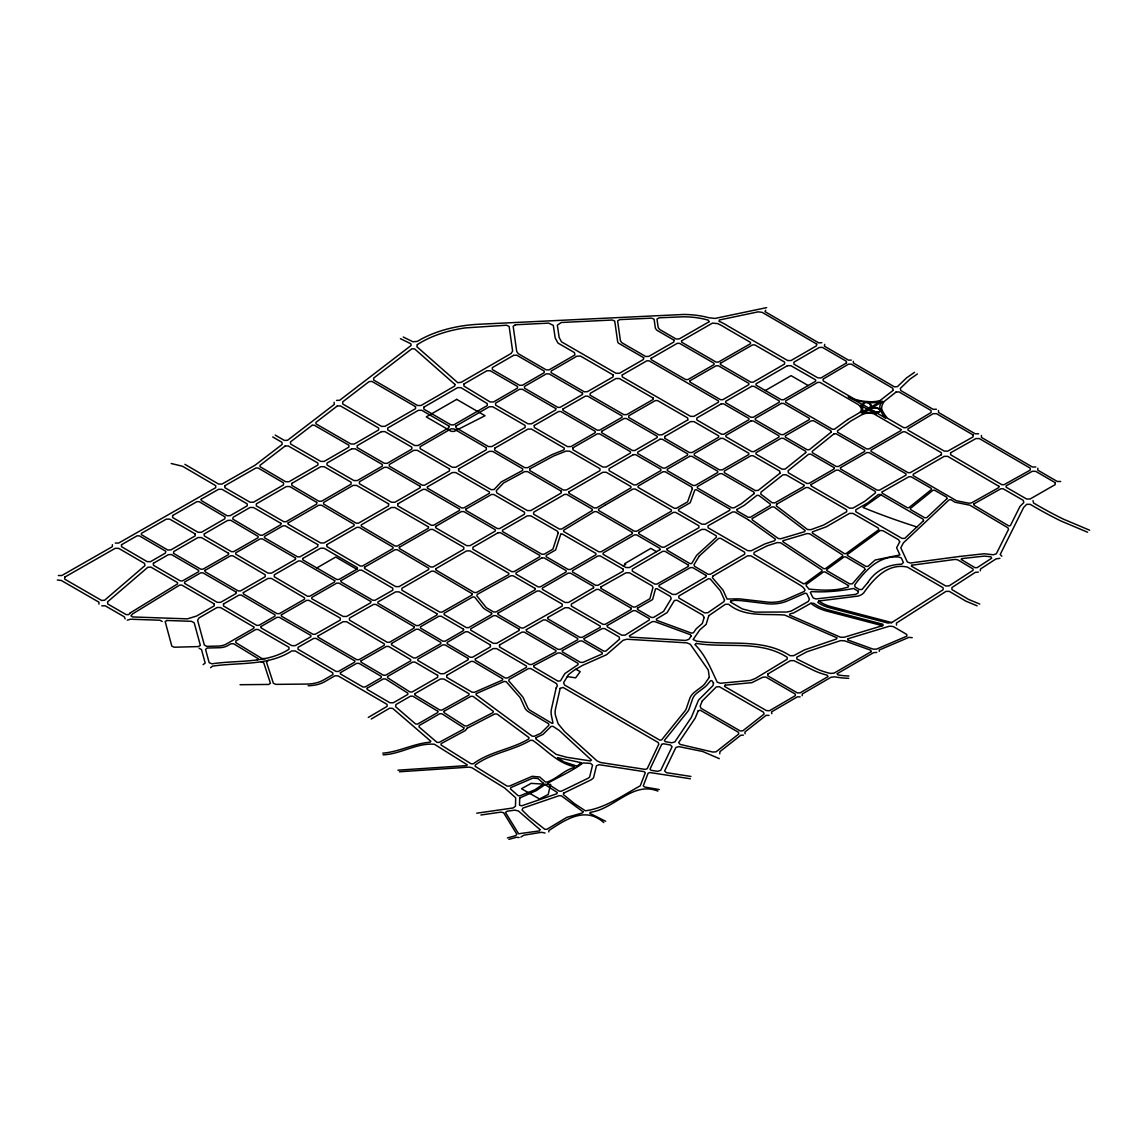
<?xml version="1.0" encoding="UTF-8"?>
<svg xmlns="http://www.w3.org/2000/svg" width="1147" height="1147" viewBox="0 0 1147 1147"><rect width="100%" height="100%" fill="white"/><g stroke="black" fill="none" stroke-linecap="round" stroke-linejoin="round"><path stroke-width="1.5" d="M112.377 544.696L112.363 546.66L61.823 575.522L58.382 575.522M548.811 831.919L548.825 830.571C566.116 819.216 585.443 806.226 603.781 822.571M981.459 435.444L981.431 437.408L1032.343 466.987L1035.784 467.015M98.943 604.168L98.972 602.204L61.321 580.468L57.35 579.981M1037.834 468.205L1037.791 470.155L1057.247 481.468L1060.674 481.482M444.075 711.255L443.989 712.602L464.793 725.922L467.03 725.965L493.024 712.588L493.267 711.269L473.08 696.387L470.93 696.301L444.29 711.126M719.786 753.823L719.929 751.629L740.776 735.256L743.385 735.141M980.298 570.862L980.484 568.998L995.954 558.947L999.883 558.302M824.707 344.344L824.421 346.165L848.465 360.129L851.289 360.129M765.637 310.249L765.035 311.654L818.743 342.867L821.869 342.695M520.881 837.052L523.864 835.202L541.484 832.306L545.069 833.009M467.13 728.144L465.424 730.496L441.108 743.643L441.022 744.977L471.016 763.744L473.267 763.787C490.013 751.4 511.132 749.464 528.767 738.955L528.996 737.607L497.052 714.051L494.816 713.921L466.8 728.417M257.286 659.783L258.29 658.736L233.716 643.782L230.905 643.768L227.55 645.689A12.087 6.982 0 0 1 219.579 647.711L207.191 648.026L205.557 649.46L209.17 662.665L211.937 663.826C237.486 659.898 266.161 663.912 288.972 649.274L288.972 647.295L258.118 629.488L255.824 629.488L235.823 640.944L235.78 642.607L261.86 658.464L265.387 658.665M268.283 660.414L266.52 662.206L273.359 683.239L275.739 684.372L306.909 684.071A24.173 13.965 0 0 0 323.597 679.97L332.96 674.579L332.673 672.759L295.209 650.937L291.797 650.923C268.369 666.049 238.877 662.235 212.553 666.135L210.546 667.726M203.162 664.615L205.184 663.023L201.514 649.575L199.119 648.241M880.996 494.887L863.103 507.519A561.041 323.913 0 0 0 916.897 526.946M891.764 622.577L943.135 589.73L943.049 587.708L907.277 567.048C887.778 562.905 873.914 578.575 863.748 592.798A12.087 6.982 0 0 1 858.099 596.067L818.729 601.014L817.854 602.447A32.245 18.61 0 0 0 829.74 607.81L887.95 623.036L891.764 622.577L830.743 606.534A29.822 17.219 0 0 1 818.944 600.985M914.546 372.331L906.574 377.865L897.398 386.654L894.445 386.854L853.339 362.968L853.339 361.319M917.399 373.965L909.929 379.17L900.323 388.36L900.782 390.539L933.07 409.307L936.439 409.278M368.287 717.434L387.084 706.38L387.069 704.387L338.15 675.927L335.01 675.755L324.83 681.648A24.173 13.965 0 0 1 308.142 685.734M371.227 719.026L389.622 708.201L392.661 708.359L430.842 741.263L430.168 742.195C413.838 743.457 399.027 751.93 382.768 753.149M316.816 567.951L335.727 557.026L356.789 569.285M765.35 390.525L791.086 375.657L808.176 385.535M623.165 565.872L625.732 564.396L624.599 563.736L650.793 548.381L656.485 551.664M810.929 603.25L793.595 612.971L790.14 613.803L789.509 615.05L840.421 637.216L844.163 637.259L883.004 625.516L882.946 624.283L828.077 609.917A36.274 20.933 0 0 1 813.997 603.379L810.929 603.25A38.683 22.338 0 0 0 827.087 611.193L882.43 625.688M127.274 620.154L130.572 619.208L159.877 620.226L162.2 621.445M507.375 837.941L515.605 835.647L516.853 834.27L503.576 812.693L500.795 812.133L480.908 815.001M508.91 839.375L516.379 837.281L519.118 837.539M766.64 307.625L715.025 318.436L708.875 317.748A59.357 34.267 0 0 0 683.239 314.479L479.045 324.243A96.276 55.586 0 0 0 417.322 341.405L412.906 341.763L403.242 337.032M476.751 813.194L513.067 807.975L515.462 806.255L515.691 797.796L504.709 788.046L471.861 767.701L469.152 767.128L399.4 771.773M959.523 556.467L910.317 563.034L907.334 562.001L900.811 547.807L903.392 542.861L949.099 499.848L951.035 499.734L954.935 502.214L969.875 505.182L1007.869 527.763L1008.543 529.326L996.327 553.815L993.345 554.761L984.097 553.757L959.681 556.453M382.998 754.826C400.575 754.282 416.748 742.683 434.412 744.26L467.23 764.82L466.714 765.608L397.923 770.182M978.362 572.124L975.337 572.339L951.881 587.565L951.967 589.615L968.555 599.408L979.767 604.068M876.781 652.428L873.641 652.629L837.038 673.762L837.984 674.895A43.672 25.22 0 0 0 848.938 676.013M336.544 400.403L339.713 400.274L411.128 345.476L410.855 343.77L400.418 338.68M803.273 583.68L804.864 583.637L822.026 571.106L821.983 570.03L780.62 542.775L777.179 542.588L767.171 545.843L754.095 552.41L753.952 554.331L803.058 583.551M240.053 684.716L268.771 684.444L270.42 683.268L263.738 662.751L260.971 661.819M800.176 696.874L797.323 696.874L771.544 711.9L771.831 713.721M115.245 543.061L118.671 543.061L215.722 487.661L215.722 485.697L182.574 466.284L171.218 463.503M978.62 433.795L975.194 433.781L938.518 412.476L938.49 410.468M101.796 605.817L105.252 605.831L124.32 616.842L125.138 618.878M769.02 715.384L766.124 715.341L744.89 732.015L745.12 733.779M912.238 637.675L908.926 637.359L879.204 650.048L879.29 651.353M567.321 676.587L575.636 677.848L580.21 671.626L575.851 669.26M690.895 776.433L666.321 772.648L664.643 770.942L675.898 747.471L678.823 746.597L702.652 751.486L719.327 758.654M690.394 778.77L649.933 772.533L648.098 773.207L643.309 785.795L644.385 786.957L659.224 789.566M657.862 791.086C632.484 780.964 614.333 809.352 590.088 812.305L589.873 813.338L605.645 821.281M977.115 605.831L965.917 601.171L949.286 591.35L945.974 591.393L896.438 623.065L896.51 625.101M1089.65 530.215L1063.498 519.175A409.938 236.669 0 0 1 1038.867 506.071L1033.576 503.017L1033.003 500.608M1087.571 532.222L1061.004 521.01A413.967 239.006 0 0 1 1036.013 507.72L1030.164 504.322L1026.723 504.307L1023.669 507.404L1000.198 554.474L1001.847 556.209M748.231 519.677L734.869 511.963L732.575 511.963L708.086 525.813L708.072 527.778L747.729 550.675L751.256 550.746L764.82 543.95L774.626 540.739L775.472 539.162L748.131 519.62M275.18 435.1L284.399 440.419L287.553 440.29L334.351 404.389L334.107 402.282M272.714 436.964L281.947 442.298L282.205 444.405L255.15 465.152L222.016 484.063L218.59 484.063L184.896 464.32M802.212 695.684L802.212 694.035L831.002 677.26L834.729 676.83A57.121 32.976 0 0 0 848.723 678.336M281.388 614.835L281.388 616.154L312.959 634.277L315.253 634.277L340.286 620.054L340.286 618.09L308.93 600.368L306.636 600.368L281.388 614.835M803.889 485.052L803.889 486.371L774.856 502.873L772.189 502.759L760.834 494.156L761.034 492.106L782.871 474.872L785.996 474.729L803.889 485.052M811.072 484.593L811.072 485.912L849.54 508.121L852.952 508.121L864.623 501.382L875.491 492.837L875.304 491.432L838.457 470.155L836.177 470.155L811.072 484.593M153.411 563.292L153.411 565.27L180.251 580.869L182.545 580.869L198.646 571.679L198.66 570.36L171.448 554.531L168.308 554.689L153.411 563.292M195.176 533.914L195.176 535.893L170.946 549.886L167.82 550.044L141.382 534.674L141.396 533.369L166.315 519.132L169.742 519.147L195.176 533.914M204.281 533.928L204.281 535.907L231.393 551.65L233.673 551.664L258.089 537.714L258.104 536.395L230.762 520.294L227.636 520.437L204.281 533.928M214.217 603.881L214.217 605.86L196.61 616.025L187.405 618.864L132.507 616.943L130.987 615.81L132.636 613.889L179.606 585.113L181.828 585.085L214.217 603.881M295.525 558.03L295.525 559.335L271.481 573.142L268.068 573.142L235.709 554.173L235.723 552.854L260.125 538.904L262.419 538.904L295.525 558.03M302.708 558.489L302.708 559.808L336.731 579.45L339.025 579.464L357.362 568.955L357.377 567.636L324.013 548.223L320.587 548.223L302.708 558.489M317.748 544.596L317.748 546.574L299.869 556.84L297.575 556.84L264.484 537.728L264.484 536.423L282.994 525.842L285.273 525.856L317.748 544.596M388.618 503.891L388.618 505.856L358.452 523.19L356.187 523.175L323.626 504.049L323.64 502.4L353.133 485.382L356.559 485.382L388.618 503.891M397.751 503.891L397.751 505.87L431.329 525.254L433.623 525.254L459.546 510.401L459.546 509.096L425.351 489.353L423.071 489.353L397.751 503.891M415.544 406.683L415.544 408.662L384.919 426.354L381.492 426.354L342.838 404.045L342.595 401.937L369.004 381.664L371.886 381.377L415.544 406.683M420.232 486.385L420.232 487.704L394.898 502.257L391.485 502.243L359.412 483.733L359.412 481.754L384.374 467.331L387.227 467.331L420.232 486.385M423.86 407.156L423.86 409.135L450.986 424.863L453.839 424.863L487.26 405.565L487.26 403.601L461.008 387.672L457.71 387.614L423.86 407.156M427.415 486.858L427.415 488.163L461.61 507.906L463.89 507.92L489.439 493.282L489.439 491.963L455.775 472.535L452.362 472.535L427.415 486.858M448.936 426.053L448.936 427.702L418.096 445.509L414.669 445.509L387.758 429.967L387.758 428.003L418.383 410.311L421.809 410.311L448.936 426.053M449.509 468.908L449.509 470.887L424.562 485.21L422.282 485.21L389.277 466.155L389.277 464.506L413.866 450.312L417.293 450.312L449.509 468.908M455.889 426.053L455.875 427.702L488.421 446.57L491.834 446.57L525.14 427.444L525.14 425.465L492.737 406.755L489.31 406.755L455.889 426.053M458.642 468.922L458.642 470.887L491.26 489.726L494.128 489.482L501.21 481.969L522.631 470.428L522.688 468.808L492.622 451.373L489.196 451.373L458.642 468.922M534.273 425.465L534.273 427.444L567.464 446.599L570.891 446.613L595.236 432.663L595.236 431.344L560.869 411.515L558.589 411.501L534.273 425.465M555.736 408.547L555.736 409.866L531.434 423.831L528.007 423.831L495.59 405.106L495.59 403.127L519.548 389.292L522.401 389.292L555.736 408.547M562.933 409.02L562.919 410.325L597.286 430.168L599.58 430.168L622.032 417.307L622.047 415.988L587.651 396.131L585.357 396.131L562.933 409.02M568.855 491.877L568.855 493.196L594.275 507.935L596.526 507.92L630.936 487.862L630.936 486.543L606.233 472.277L602.806 472.277L568.855 491.877M582.518 393.163L582.518 394.482L560.08 407.371L557.8 407.371L524.451 388.116L524.451 386.467L546.259 373.879L549.112 373.879L582.518 393.163M607.293 625.531L607.279 626.836L621.76 635.194L625.086 635.151L649.345 619.982L649.317 618.649L635.481 610.663L633.201 610.663L607.293 625.531M613.129 374.926L613.129 376.89L587.422 391.657L584.282 391.815L551.162 372.689L551.162 371.055L576.898 356.187L580.497 356.086L613.129 374.926M622.262 374.926L622.262 376.904L690.58 416.347L693.992 416.347L718.481 402.21L718.481 400.891L649.102 360.832L646.808 360.832L622.262 374.926M631.151 608.168L631.151 609.487L605.229 624.341L602.949 624.341L571.335 606.089L571.335 604.111L596.426 589.429L598.705 589.429L631.151 608.168M632.37 532.394L632.37 533.713L601.057 551.793L598.777 551.793L563.707 531.548L563.679 530.215L594.347 511.662L596.598 511.648L632.37 532.394M637.546 608.168L637.546 609.487L651.324 617.444L653.575 617.43L663.583 611.365L671.224 598.691L670.307 596.383L656.901 588.64L655.51 588.913L652.586 599.551L637.546 608.168M638.75 532.409L638.75 533.713L661.962 547.176L664.256 547.191L698.896 527.749L698.924 525.785L675.698 512.379L673.418 512.379L638.75 532.409M651.152 358.337L651.152 359.642L685.634 379.557L687.913 379.557L714.051 364.588L714.051 363.269L679.54 343.34L677.246 343.34L651.152 358.337M681.59 340.845L681.59 342.164L716.115 362.094L718.395 362.094L750.482 343.713L750.496 342.394L725.262 327.755A55.314 31.944 0 0 0 717.635 323.583L712.445 323.124L681.59 340.845M706.065 575.464L706.065 576.798L675.97 594.39L672.558 594.404L659.009 586.576L659.023 585.271L690.422 567.593L692.702 567.607L706.065 575.464M834.127 467.646L834.113 468.965L809.022 483.417L806.742 483.417L788.405 472.822L788.104 470.7L808.635 454.241L810.714 454.14L834.127 467.646M840.507 467.661L840.507 468.965L877.183 490.142L879.477 490.156L905.987 475.145L905.987 473.826L869.025 452.606L866.731 452.606L840.507 467.661M236.182 592.11L236.167 593.429L220.654 602.347L217.242 602.333L184.581 583.379L184.581 582.059L200.696 572.855L202.976 572.869L236.182 592.11M260.986 626.534L260.971 627.839L291.797 645.646L295.238 645.646L310.88 636.757L310.88 635.452L279.323 617.33L277.044 617.33L260.986 626.534M280.943 523.347L280.929 524.666L262.448 535.233L260.168 535.219L232.812 519.104L233.113 517.283L250.06 507.49L253.487 507.49L280.943 523.347M288.141 522.903L288.141 524.208L320.601 542.961L324.028 542.961L354.108 525.684L354.122 524.365L321.576 505.239L318.737 505.239L288.141 522.903M334.68 580.64L334.666 581.945L309.747 596.239L307.468 596.225L274.291 576.783L274.305 574.805L298.378 560.983L300.657 560.983L334.68 580.64M341.075 580.64L341.06 581.959L372.789 600.268L375.083 600.282L392.79 590.218L392.804 588.253L361.678 570.145L359.398 570.145L341.075 580.64M414.124 626.749L414.124 628.069L389.478 642.291L387.213 642.291L349.434 620.083L349.462 618.104L373.549 604.412L375.843 604.412L414.124 626.749M428.476 526.889L428.462 528.208L397.349 546.044L395.084 546.029L361.262 526.172L361.276 524.853L391.471 507.504L394.898 507.504L428.476 526.889M435.674 526.444L435.659 527.763L466.628 545.642L470.055 545.642L495.303 531.047L495.303 529.742L463.875 511.591L461.338 511.591L435.674 526.444M465.94 509.096L465.94 510.415L497.368 528.552L499.648 528.552L524.523 514.186L524.523 512.222L493.769 494.472L491.49 494.457L465.94 509.096M486.357 447.746L486.357 449.724L455.789 467.273L452.362 467.273L420.146 448.663L420.146 446.685L450.986 428.878L453.825 428.892L486.357 447.746M494.687 448.219L494.672 450.198L524.796 467.661L527.692 467.689L551.979 454.628L564.037 449.853L564.324 448.09L531.419 429.078L527.993 429.078L494.687 448.219M572.941 447.789L572.927 449.767L602.806 467.015L606.233 467.015L630.477 453.008L630.477 451.703L599.566 433.853L597.286 433.853L572.941 447.789M601.63 431.358L601.63 432.677L632.527 450.513L634.807 450.513L657.188 437.595L657.188 436.276L626.377 418.483L624.097 418.483L601.63 431.358M653.274 398.095L653.26 399.414L626.649 414.641L623.81 414.641L589.988 395.113L590.275 393.306L615.982 378.539L619.409 378.539L653.274 398.095M689.964 380.747L689.964 382.051L720.531 399.701L722.811 399.701L748.848 384.675L748.848 383.356L718.38 365.778L716.101 365.764L689.964 380.747M720.445 363.284L720.445 364.588L750.898 382.18L753.178 382.18L784.591 364.029L784.591 362.065L754.812 344.903L752.532 344.889L720.445 363.284M64.691 577.156L64.676 579.12L101.553 600.411L104.606 600.239L144.952 565.6L144.594 563.449L118.628 548.323L115.202 548.323L64.691 577.156M224.869 485.711L224.855 487.676L250.06 502.228L253.487 502.228L283.538 484.88L283.553 482.901L258.19 468.005L255.91 467.99L224.869 485.711M326.881 544.61L326.866 546.589L360.23 566.001L362.509 566.001L393.005 548.524L393.02 547.205L359.212 527.348L356.932 527.333L326.881 544.61M340.43 672.629L340.415 673.949L362.896 686.967L365.162 686.967L381.306 677.719L381.32 676.4L358.997 663.353L356.717 663.339L340.43 672.629M436.921 613.731L436.921 615.05L418.469 625.574L416.189 625.559L377.908 603.236L377.922 601.931L395.629 591.866L399.056 591.881L436.921 613.731M463.531 629.259L463.531 630.578L445.122 641.202L442.857 641.202L420.49 628.083L420.505 626.764L438.971 616.226L441.251 616.24L463.531 629.259M490.4 644.958L490.386 646.937L472.507 657.26L470.227 657.26L447.158 643.725L447.158 642.392L465.567 631.768L467.833 631.782L490.4 644.958M491.619 613.158L491.604 614.462L468.664 627.624L466.385 627.624L444.118 614.606L444.118 613.287L472.836 596.913L474.657 597.1L482.672 607.15A16.115 9.305 0 0 0 485.884 609.831L491.619 613.158M497.999 613.172L497.984 614.477L521.225 627.968L523.505 627.983L562.216 606.089L562.231 604.125L539.491 590.992L537.183 590.977L497.999 613.172M519.175 629.158L519.161 630.463L496.694 643.338L493.267 643.324L470.686 630.133L470.7 628.814L493.654 615.652L495.934 615.667L519.175 629.158M526.358 629.631L526.344 630.95L558.044 649.345L560.338 649.36L577.715 639.782L577.744 638.478L545.671 619.968L543.377 619.953L526.358 629.631M900.868 429.508L900.868 430.641L869.025 448.921L866.731 448.921L837.597 432.233L837.453 430.842L850.802 421.064L861.282 415.028A10.81 6.237 0 0 1 873.613 413.694L900.868 429.508M1055.197 482.643L1055.183 484.622L1030.078 499.017L1026.637 499.017L1006.105 487.188L1006.12 485.869L1032.257 471.302L1035.698 471.331L1055.197 482.643M172.624 515.533L172.609 517.512L198.03 532.28L201.442 532.28L224.812 518.788L225.113 516.967L199.177 501.683L196.911 501.669L172.624 515.533M205.041 570.374L205.041 571.693L238.232 590.934L240.512 590.934L265.201 576.755L265.215 574.776L232.841 555.808L230.561 555.793L205.041 570.374M223.493 603.996L223.479 605.974L256.656 625.344L258.935 625.344L274.993 616.14L275.008 614.821L241.286 595.092L239.006 595.092L223.493 603.996M228.525 553.284L228.525 554.603L203.005 569.184L200.725 569.184L173.498 553.341L173.785 551.535L198.015 537.542L201.428 537.556L228.525 553.284M243.35 592.598L243.336 593.917L277.058 613.645L279.338 613.659L304.586 599.178L304.6 597.859L271.438 578.432L268.025 578.418L243.35 592.598M291.825 483.389L291.811 485.367L318.766 501.196L321.604 501.21L351.082 484.192L351.082 482.213L324.171 466.686L320.759 466.686L291.825 483.389M316.715 502.386L316.715 504.035L286.09 521.713L283.811 521.713L256.326 505.856L256.326 503.877L286.363 486.543L289.761 486.543L316.715 502.386M354.695 660.844L354.681 662.149L338.379 671.454L336.085 671.439L298.034 649.274L298.077 647.309L313.733 638.406L316.013 638.406L354.695 660.844M364.56 567.192L364.545 568.511L395.672 586.604L399.084 586.619L428.706 569.5L428.72 568.181L397.306 549.728L395.041 549.728L364.56 567.192M367.212 688.157L367.198 689.476L389.923 702.753L393.335 702.753L407.773 694.465L407.83 693.132L385.535 678.967L383.313 678.924L367.212 688.157M370.725 601.444L370.71 602.763L346.609 616.455L343.154 616.455L311.783 598.734L311.783 597.429L336.716 583.135L339.01 583.135L370.725 601.444M435.874 568.668L435.86 569.987L474.17 592.497L476.464 592.512L508.781 574.575L508.809 573.271L470.055 550.904L466.628 550.904L435.874 568.668M468.177 658.435L468.177 659.754L443.918 673.733L440.505 673.719L417.823 660.457L417.838 659.138L442.814 644.886L445.093 644.901L468.177 658.435M121.51 544.725L121.496 546.689L147.16 561.643L150.572 561.643L165.469 553.04L165.77 551.234L139.332 535.85L137.038 535.85L121.51 544.725M253.802 626.979L253.788 628.298L226.303 644.041A12.087 6.982 0 0 1 218.331 646.062L206.747 646.363L204.352 645.044L197.614 620.341L198.947 617.975L217.055 607.509L220.468 607.523L253.802 626.979M318.092 635.925L318.092 637.23L356.76 659.668L359.04 659.668L384.331 645.245L384.36 643.926L346.552 621.717L343.139 621.688L318.092 635.925M437.652 675.354L437.638 677.332L412.117 691.985L409.895 691.942L387.6 677.777L387.657 676.429L412.691 662.077L414.97 662.091L437.652 675.354M446.742 675.382L446.728 677.361L472.048 692.171L474.471 692.286L502.529 680.085L502.701 678.852L473.252 661.432L470.987 661.418L446.742 675.382M454.843 384.36L454.829 385.98L421.021 405.508L417.594 405.508L373.65 380.03L373.678 378.08L411.83 348.803L414.583 348.874L454.843 384.36M499.519 644.987L499.504 646.965L529.427 664.471L531.749 664.5L555.865 651.783L555.922 650.492L524.279 632.126L522 632.126L499.519 644.987M574.432 766.583L574.432 767.429C563.98 770.167 557.041 778.799 546.89 782.082L545.284 781.924L539.75 777.006L532.194 776.304L509.325 786.139L506.931 786.01L475.173 766.339L475.245 765.02C491.934 752.69 512.996 750.783 530.545 740.274L532.753 740.417C546.302 749.636 557.743 763.486 574.432 766.583M729.736 508.996L729.721 510.315L705.233 524.179L701.806 524.165L678.551 510.745L678.551 509.426L690.236 502.673L694.838 489.955L696.301 489.697L729.736 508.996M736.947 509.483L736.933 510.788L748.102 517.24L750.382 517.24L770.211 505.54L770.354 504.135L758.798 495.389L756.877 495.404L744.36 505.282L736.947 509.483M361.076 660.858L361.061 662.177L383.385 675.21L385.65 675.225L410.655 660.887L410.683 659.568L388.632 646.449L386.367 646.435L361.076 660.858M399.385 547.234L399.371 548.553L430.77 566.991L433.036 567.005L463.789 549.255L463.789 547.277L432.806 529.398L430.526 529.398L399.385 547.234M475.317 658.923L475.302 660.242L505.225 677.963L507.519 677.977L526.459 667.368L526.487 666.049L496.622 648.6L493.224 648.585L475.317 658.923M547.764 617.487L547.75 618.792L579.837 637.331L582.146 637.345L600.225 627.366L600.254 626.076L568.496 607.738L565.055 607.724L547.764 617.487M391.514 643.496L391.5 644.815L413.551 657.919L415.816 657.934L440.778 643.696L440.792 642.377L418.44 629.259L416.16 629.259L391.514 643.496M472.105 593.673L472.091 594.978L442.082 612.097L439.788 612.097L401.923 590.232L401.923 588.268L431.53 571.163L433.81 571.163L472.105 593.673M600.799 586.963L600.784 588.268L633.216 606.992L635.495 606.992L649.876 598.748L652.973 587.436L652.084 585.859L629.459 572.797L626.018 572.783L600.799 586.963M623.194 569.184L623.165 571.149L597.945 585.314L595.651 585.3L572.525 571.952L572.525 570.633L597.974 555.937L600.254 555.937L623.194 569.184M201.255 499.189L201.241 500.508L227.163 515.777L230.289 515.62L247.207 505.856L247.207 503.877L222.002 489.31L218.561 489.31L201.255 499.189M998.851 486.271L998.822 487.575L971.609 502.873L968.928 503.232L956.584 500.78L913.184 475.604L913.184 474.285L944.268 456.334L947.666 456.348L998.851 486.271M535.162 588.497L535.133 589.787L495.948 611.982L493.669 611.968L487.79 608.555A12.087 6.982 0 0 1 485.382 606.562L476.837 595.838L477.338 594.347L510.831 575.765L513.139 575.78L535.162 588.497M973.115 434.942L973.072 436.907L947.752 451.129L944.296 451.115L908.023 430.168L907.994 428.835L933.142 413.694L936.511 413.68L973.115 434.942M950.619 452.764L950.576 454.728L1001.79 484.665L1004.084 484.679L1030.221 470.112L1030.25 468.162L979.352 438.584L975.925 438.555L950.619 452.764M688.401 565.084L688.386 566.403L656.973 584.081L654.679 584.067L632.312 571.163L632.298 569.17L662.722 551.32L664.988 551.32L688.401 565.084M414.87 693.677L414.841 695.01L439.803 710.007L442.082 710.036L469.008 695.039L469.037 693.734L443.875 679.01L440.462 678.995L414.87 693.677M437.767 711.212L437.738 712.531L417.623 724.087L415.587 723.958L395.572 706.695L395.944 704.545L410.526 696.172L412.791 696.186L437.767 711.212M584.196 638.521L584.181 639.825L603.867 651.195L605.888 651.08L619.566 639.166L619.194 637.015L604.584 628.57L602.275 628.556L584.196 638.521M667.081 548.84L667.067 550.159L690.05 563.664L691.713 563.449L696.616 555.334L716.474 537.212L716.201 535.764L705.19 529.412L701.749 529.398L667.081 548.84M882.186 491.877L882.158 493.181L907.377 507.748L908.94 507.662L931.507 489.454L931.35 488.393L911.134 476.779L908.854 476.779L882.186 491.877M562.388 650.55L562.36 651.854L580.368 662.321L582.819 662.436L602.232 653.933L602.232 652.614L582.074 640.987L579.765 640.972L562.388 650.55M973.989 503.877L973.961 505.196L1008.787 525.899L1010.364 525.67L1019.927 506.501L1023.812 502.572L1023.296 500.379L1003.166 488.78L1000.872 488.765L973.989 503.877M519.72 797.982L519.519 805.137L521.584 805.839L556.854 793.753L557.27 792.491L545.872 785.136L544.252 785.179L536.294 790.641L519.72 797.982M529.742 468.879L529.699 470.499L563.449 490.07L566.589 489.898L599.967 470.628L599.967 468.664L569.83 451.258L566.131 451.072L553.743 455.961L529.742 468.879M533.799 665.69L533.742 666.981L557.972 681.16L560.482 680.831L564.883 673.561L578.059 664.672L578.059 663.353L560.41 653.001L557.915 652.973L533.799 665.69M463.99 383.987L463.875 386.023L490.113 401.952L493.54 401.952L517.498 388.116L517.498 386.467L490.299 370.768L486.887 370.768L463.99 383.987M463.818 727.8L463.718 729.119L439.043 742.467L436.964 742.338L419.013 726.926L419.257 725.506L439.731 713.749L441.953 713.792L463.818 727.8M752.332 518.473L752.217 519.863L778.254 538.473L780.691 538.775L804.692 531.663L805.151 530.502L774.096 506.974L771.988 506.888L752.332 518.473M543.133 783.1L543.018 784.218L534.918 789.781L519.777 795.875L518.1 795.674L510.458 788.892L510.874 787.559L532.939 778.082L538.015 778.541L543.133 783.1M767.945 673.934L767.744 675.784L797.308 692.86L800.147 692.86L828.019 676.615L827.245 675.196A57.594 33.249 0 0 1 812.893 670.006L793.925 660.629L790.326 660.686L767.945 673.934M548.051 783.028L547.936 783.96L559.134 791.115L561.27 791.258L588.196 778.196L589.644 777.021L592.54 765.121L590.533 763.372L583.006 762.941C572.64 770.87 559.65 776.419 548.051 783.028M556.18 687.913L551.578 708.445A44.332 25.592 0 0 0 551.377 715.327L552.969 723.112L552.037 723.37L530.76 710.753A12.087 6.982 0 0 1 527.72 707.642L523.419 698.136A16.115 9.305 0 0 0 522.315 696.415L508.752 680.859L509.168 679.382L528.495 668.558L530.789 668.572L556.496 683.598L557.399 685.906L556.18 687.913M560.166 688.386L555.549 708.789A40.303 23.27 0 0 0 555.377 715.054L558.059 723.628L564.525 731.485L597.128 760.991L600.741 762.54L645.202 769.393L647.195 768.734L658.851 744.045L658.134 742.482L563.048 687.426L560.166 688.386M776.619 504.221L776.404 505.956L807.502 529.513L810.771 529.699L823.675 525.025L846.687 511.734L846.687 509.77L808.219 487.561L805.94 487.561L776.619 504.221M664.945 436.405L664.658 438.226L689.361 452.492L692.215 452.492L718.71 437.193L718.71 435.874L693.992 421.609L690.58 421.609L664.945 436.405M561.399 491.246L561.112 493.067L530.789 510.573L527.362 510.573L496.823 492.938L496.264 490.715L503.533 483.016L524.681 471.603L527.577 471.632L561.399 491.246M816.693 344.043L816.406 345.864L791.057 360.531L787.645 360.531L728.288 326.235A59.357 34.267 0 0 0 721.205 322.264L719.026 321.318L719.37 319.999L758.181 311.841L762.167 312.357L816.693 344.043M643.682 357.706L643.395 359.513L619.409 373.291L615.996 373.277L561.543 341.849L559.163 337.505L557.327 325.175L561.313 322.493L612.168 320.027L614.735 321.06L617.66 341.734A4.832 2.796 0 0 0 619.05 343.483L643.682 357.706M674.121 340.215L673.834 342.021L648.872 356.359L645.732 356.516L622.032 342.838L620.441 340.845L617.616 320.888L619.867 319.612L651.525 318.149L654.091 319.196L655.381 328.329L656.973 330.322L674.121 340.215M563.621 793.165L563.349 794.541L574.532 803.703L585.386 810.814C605.329 808.148 622.821 795.287 640.27 785.81L645.288 772.777L643.997 771.616L599.135 764.705L596.469 765.723L593.501 777.91L591.164 779.802L563.621 793.165M713.506 683.096L713.018 685.562L698.494 700.129L691.354 717.405L674.852 741.894L671.726 742.797L665.203 741.622L664.342 740.503L687.612 711.656A26.281 15.169 0 0 0 689.261 708.602L692.573 698.91A26.109 15.083 0 0 1 697.476 692.645L704.401 687.44A26.281 15.169 0 0 0 707.169 684.831L710.653 680.658L711.929 680.687L713.506 683.096M858.4 591.307L858.042 593.085L855.562 594.39L815.976 598.949L813.295 597.988A32.245 18.61 0 0 1 811.976 595.78L810.37 592.411L811.431 591.594C825.625 592.44 839.919 591.092 853.511 588.468L858.4 591.307M536.136 737.593L535.85 738.926L556.094 754.325L566.747 757.292L590.39 760.948L591.465 760.117L559.206 730.438L552.969 726.323L551.033 726.452L542.975 734.41L536.136 737.593M417.336 344.587L416.877 346.724L457.768 382.682L461.166 382.324L511.103 353.491L512.623 351.111L509.153 326.494L506.544 325.218L465.266 327.899A95.416 55.085 0 0 0 417.336 344.587M848.551 585.601L848.235 587.006C835.733 591.121 821.51 590.447 808.75 589.042A24.173 13.965 0 0 0 806.241 585.902L806.212 584.526L823.403 571.98L825.008 571.923L848.551 585.601M476.392 693.534L476.105 694.838L532.108 736.13L534.344 736.274L540.739 733.306L548.926 725.205L548.624 723.743L528.896 712.043A16.115 9.305 0 0 1 524.839 707.9L520.58 698.494A12.087 6.982 0 0 0 519.763 697.204L506.243 681.719L504.221 681.447L476.392 693.534M550.546 784.519L548.223 794.498L539.549 798.972L521.484 788.735L531.118 783.372L550.546 784.519M812.549 531.792L812.262 532.982L844.436 553.657L845.999 553.628L878.86 529.656L878.158 527.935L852.952 513.383L849.54 513.383L826.198 526.86L812.549 531.792M539.864 829.51L539.491 830.901L518.602 833.783L505.454 812.42L507.361 811.187L514.845 810.126L518.415 810.986L539.864 829.51M712.803 576.167L712.387 577.658L723.097 590.246L727.083 599.049L739.256 598.849L767.974 602.146A23.37 13.492 0 0 0 785.738 599.566L804.004 591.551L805.051 590.017A20.144 11.628 0 0 0 800.176 585.171L750.998 555.865L747.529 555.865L712.803 576.167M704.143 617.53L702.322 623.481L696.215 628.785L693.462 632.757L691.512 633.115L656.586 620.298L656.328 619.122L667.11 612.598L674.393 600.526L676.888 600.182L702.853 615.179L704.143 617.53M708.789 615.695L706.151 624.369L699.799 629.875L693.103 639.539L696.516 641.101C727.556 645.904 762.325 637.589 790.111 655.711L793.724 655.668L804.362 649.933L836.407 639.037L837.066 637.847L784.734 615.064C765.737 613.502 744.575 617.487 728.546 604.254L725.277 604.34L708.789 615.695M709.305 677.332L704.559 684.114A23.37 13.492 0 0 1 702.093 686.422L695.182 691.627A29.019 16.746 0 0 0 689.72 698.58L686.408 708.273A23.37 13.492 0 0 1 684.96 710.982L661.59 739.944L659.769 740.13L564.525 684.988L563.621 682.68L568.482 674.665L574.03 670.321L582.361 665.475L606.491 654.765L623.136 640.27L626.879 639.237L686.967 642.865L690.336 644.284L708.287 670.063L709.305 677.332M558.245 532.782L552.911 549.155L544.122 554.23L541.843 554.23L502.486 531.52L502.486 530.201L527.362 515.835L530.789 515.835L557.413 531.204L558.245 532.782M560.74 534.215L555.607 549.972L546.173 555.42L546.173 556.739L568.195 569.457L570.475 569.457L595.924 554.761L595.924 553.442L562.173 533.957L560.74 534.215M783.286 540.624L782.914 541.742L823.818 568.697L825.367 568.683L842.672 556.051L842.615 554.99L809.667 533.814L807.158 533.556L783.286 540.624M582.963 811.761L582.576 812.879L566.761 817.395L546.918 829.295L544.768 829.252L529.097 816.951L522.043 809.968L522.932 808.076L559.191 795.66L561.485 795.903L582.963 811.761M848.149 638.693L847.705 639.954L873.225 649.173L876.552 649.102L906.861 636.155L906.79 634.477L893.298 626.534L889.455 626.19L848.149 638.693M692.387 488.536L687.569 501.841L676.501 508.236L674.221 508.236L638.119 487.403L638.119 486.084L662.937 471.761L665.217 471.761L691.569 486.973L692.387 488.536M724.531 600.039L723.9 601.659L707.785 612.77L704.53 612.856L678.823 598.017L678.823 596.039L708.373 578.748L710.222 578.934L720.359 590.834L724.531 600.039M730.768 601.071L730.381 602.032L742.396 608.957L754.927 612.125L787.086 612.025L791.344 610.993L808.305 601.472L809.395 599.164L806.728 593.544L805.022 593.214L787.487 600.899A26.281 15.169 0 0 1 767.443 603.795L744.03 600.971A53.422 30.84 0 0 0 734.309 600.368L730.768 601.071M698.236 710.753L695.197 718.122L678.694 742.625L680.142 744.403L712.803 752.059L716.101 751.801L738.697 734.051L738.467 732.288L700.229 710.222L698.236 710.753M702.294 700.946L700.157 706.122L701.018 708.301L740.202 730.926L742.812 730.811L764.045 714.137L763.529 712.215L719.37 686.723L716.33 686.895L702.294 700.946M661.69 744.403L649.991 769.164L651.123 770.311L657.761 771.329L660.744 770.34L672.07 746.754L670.407 744.991L663.54 743.758L661.69 744.403M911.75 565.227L911.32 566.102L945.73 585.959L949.042 585.916L973.086 570.303L973.029 568.941L957.831 559.865L955.136 559.406L911.75 565.227M899.721 541.828L896.624 547.764L899.922 554.947L875.175 560.008L868.007 566.331L865.999 566.446L847.461 555.549L847.375 554.503L880.294 530.473L883.004 530.731L898.588 539.721L899.721 541.828M581.056 762.64L577.744 765.709L576.038 765.823L564.037 761.938L557.456 757.637L581.056 762.64M961.645 558.603L961.186 559.449L974.964 567.679L977.158 567.65L991.682 558.216L990.965 556.782L984.241 556.109L961.645 558.603M725.176 685.175L724.488 686.393L766.368 710.567L769.494 710.724L795.272 695.699L795.272 694.05L765.795 677.031L762.741 677.246L751.887 682.651L725.176 685.175M699.24 556.066L693.978 564.783L694.58 566.331L708.1 574.274L710.366 574.274L744.704 554.202L744.69 552.223L720.574 538.301L718.581 538.43L699.24 556.066M691.168 636.069L688.931 639.295L685.634 640.442L630.104 637.101L629.316 635.911L652.07 621.703L654.536 621.531L690.408 634.692L691.168 636.069M867.777 582.604L862.042 589.486L859.461 589.544L855.06 586.992L854.716 584.913C865.512 570.389 878.516 555.707 898.345 556.955L901.284 557.929L903.406 562.532L901.671 564.195C887.864 564.439 875.233 570.733 867.777 582.604M130.256 612.885L128.808 614.577L126.199 614.634L107.875 604.053L107.503 601.903L147.848 567.278L150.902 567.105L177.498 582.576L177.556 583.923L130.256 612.885M864.924 569.457L852.35 583.837L849.669 583.866L826.815 570.604L826.715 569.572L844.049 556.926L845.654 556.869L864.508 567.966L864.924 569.457M923.521 520.709L904.739 538.387L901.972 538.387L855.805 511.734L855.805 509.77L867.691 502.902L878.258 494.601L880.351 494.5L923.22 519.261L923.521 520.709M946.978 498.644L926.762 517.655L924.783 517.784L910.532 509.569L910.388 508.508L932.955 490.285L934.504 490.199L946.676 497.196L946.978 498.644M893.097 390.396L880.079 400.547A19.241 11.112 0 0 1 867.777 401.55A27.915 16.115 0 0 1 854.314 398.984L823.288 380.962L822.987 379.155L848.479 364.173L851.303 364.158L892.739 388.245L893.097 390.396M895.993 392.073L884.437 401.278A28.79 16.617 0 0 0 881.642 408.834A65.608 37.88 0 0 0 887.592 418.311L903.707 427.659L905.958 427.645L931.092 412.504L931.063 410.511L899.047 391.901L895.993 392.073M831.131 432.161L809.352 449.681L807.273 449.782L785.351 437.136L785.351 435.817L811.388 420.791L813.667 420.791L830.915 430.742L831.131 432.161M834.012 433.824L812.234 451.345L812.434 452.764L836.177 466.471L838.457 466.471L864.68 451.416L864.68 450.111L836.091 433.724L834.012 433.824M805.753 452.563L785.222 469.037L782.096 469.18L755.973 454.097L755.973 452.778L781.021 438.312L783.301 438.312L805.552 451.158L805.753 452.563M754.181 493.583L741.292 503.762L734.094 507.834L731.8 507.834L697.347 487.934L697.347 486.629L719.728 473.697L722.008 473.697L753.995 492.163L754.181 493.583M779.989 473.209L758.296 490.328L755.443 490.644L724.345 472.679L724.345 471.044L750.841 455.746L753.12 455.746L779.702 471.087L779.989 473.209M696.372 643.424L694.924 644.571C705.835 655.439 710.968 669.16 717.219 682.178L720.459 683.268L750.353 680.429L755.357 678.465L787.229 659.167L787.157 657.317C760.189 639.84 726.424 648.284 696.372 643.424M285.073 446.068L259.953 465.338L260.125 466.743L285.603 481.711L289.001 481.726L317.905 465.037L317.905 463.058L288.241 445.939L285.073 446.068M312.142 425.293L290.435 441.953L290.693 444.061L320.759 461.409L324.171 461.409L348.86 447.158L348.86 445.194L314.249 425.207L312.142 425.293M337.232 406.038L315.841 422.454L316.013 423.86L350.91 444.004L354.337 444.004L378.639 429.967L378.639 428.003L340.401 405.909L337.232 406.038M847.776 419.515L834.586 429.179L832.45 429.265L785.638 402.239L785.638 400.92L817.711 382.395L819.99 382.395L858.271 404.576A28.847 16.66 0 0 1 860.494 406.999A9.52 5.506 0 0 1 858.429 413.336L847.776 419.515M515.376 324.773L513.168 326.293L516.723 351.541L518.344 353.749L546.259 369.864L549.112 369.864L574.934 354.953L574.418 352.573L557.987 343.082L555.191 337.964L553.313 325.375L548.682 323.124L515.376 324.773M166.86 620.47L165.168 621.545L171.821 646.134L174.143 647.223L198.259 646.593L200.367 645.374L194.201 622.792L191.406 621.33L166.86 620.47M592.296 510.472L561.629 529.039L559.378 529.054L533.642 514.186L533.642 512.222L564.553 494.4L566.833 494.4L592.268 509.153L592.296 510.472M605.372 504.995L598.576 509.11L598.591 510.444L634.42 531.219L636.7 531.219L671.368 511.204L671.368 509.885L635.266 489.052L632.986 489.052L605.372 504.995M882.688 401.436L872.265 407.687A6.438 3.713 0 0 1 880.265 409.637A3.57 2.065 0 0 1 879.577 411.83A3.57 2.065 0 0 1 875.821 412.375L885.857 418.282A47.701 27.542 0 0 1 880.165 408.92A17.09 9.864 0 0 1 882.688 401.436M846.429 362.982L820.922 377.965L817.797 377.822L793.925 364.144L793.925 362.165L819.245 347.512L822.37 347.355L846.429 361.319L846.429 362.982M659.898 549.671L629.445 567.536L626.033 567.536L603.107 554.302L603.107 552.983L634.42 534.903L636.7 534.903L659.883 548.352L659.898 549.671M880.882 401.278L871.089 407.013A6.782 3.914 0 0 0 869.369 403.171A3.513 2.022 0 0 0 864.852 402.439A3.513 2.022 0 0 0 863.118 404.963L848.25 396.604A29.22 16.861 0 0 0 866.974 402.296A16.646 9.606 0 0 0 880.882 401.278M868.695 409.809L862.186 413.608A11.341 6.552 0 0 1 876.365 414.124L868.695 409.809M593.587 587.794L568.482 602.462L565.07 602.476L542.373 589.357L542.373 588.053L568.195 573.142L570.475 573.142L593.572 586.475L593.587 587.794M351.713 448.807L327.024 463.058L327.024 465.037L353.936 480.564L357.348 480.564L382.324 466.155L382.324 464.506L355.14 448.807L351.713 448.807M381.492 431.616L357.19 445.653L357.19 447.617L384.374 463.316L387.227 463.316L411.816 449.122L411.816 447.158L384.919 431.616L381.492 431.616M513.598 355.355L492.35 367.613L492.35 369.578L519.548 385.277L522.401 385.277L544.208 372.689L544.208 371.055L516.723 355.183L513.598 355.355M687.727 419.96L662.091 434.77L658.952 434.928L628.714 417.465L628.714 415.816L655.324 400.59L657.604 400.59L687.727 417.995L687.727 419.96M498.156 532.695L472.894 547.277L472.894 549.255L511.691 571.65L513.971 571.65L539.793 556.739L539.793 555.42L500.436 532.695L498.156 532.695M633.33 454.656L609.086 468.664L609.086 470.628L633.789 484.894L636.069 484.894L660.887 470.571L660.887 469.252L635.61 454.656L633.33 454.656M660.041 439.244L637.66 452.162L637.66 453.481L662.937 468.076L665.217 468.076L687.598 455.144L687.598 453.839L662.321 439.244L660.041 439.244M721.334 403.844L696.846 417.995L696.846 419.96L721.549 434.226L723.829 434.226L748.891 419.759L748.891 418.44L723.614 403.844L721.334 403.844M751.701 386.324L725.664 401.35L725.664 402.669L750.941 417.264L753.221 417.264L779.257 402.239L779.257 400.92L753.98 386.324L751.701 386.324M787.459 365.678L756.031 383.815L756.031 385.134L781.308 399.73L783.587 399.73L815.646 381.22L815.646 379.901L790.871 365.678L787.459 365.678M689.648 456.334L667.267 469.252L667.267 470.571L693.017 485.439L695.297 485.439L717.678 472.521L717.678 471.202L691.928 456.334L689.648 456.334M720.76 438.369L694.265 453.667L694.265 455.316L719.441 469.854L722.295 469.854L748.79 454.556L748.79 453.237L723.04 438.369L720.76 438.369M750.941 420.949L725.879 435.416L725.879 436.735L751.643 451.603L753.923 451.603L778.971 437.136L778.971 435.817L753.221 420.949L750.941 420.949M781.308 403.414L755.271 418.44L755.271 419.759L781.021 434.627L783.301 434.627L809.338 419.601L809.338 418.282L783.587 403.414L781.308 403.414M541.843 557.915L516.021 572.826L516.021 574.145L538.043 586.863L540.323 586.863L566.145 571.952L566.145 570.633L544.122 557.915L541.843 557.915M867.132 409.092L860.967 412.648A11.069 6.395 0 0 0 860.58 405.249L867.132 409.092M941.4 454.699L910.317 472.636L908.037 472.65L871.075 451.416L871.075 450.111L902.918 431.817L905.198 431.831L941.386 452.735L941.4 454.699M871.118 651.725L833.984 673.16L830.356 673.404A52.705 30.424 0 0 1 814.069 667.525L796.893 659.038L796.821 657.188L806.814 651.797L840.507 640.643L844.479 640.772L870.845 650.277L871.118 651.725M456.692 399.371L426.254 416.891L451.23 431.372L454.126 431.401L485.023 415.73L456.692 399.371M708.903 321.877L679.311 338.881L676.171 339.039L659.783 329.562L658.192 327.583L656.987 319.052L659.238 317.791L683.268 316.801A55.314 31.944 0 0 1 706.681 319.726L708.473 320.257L708.903 321.877M868.838 408.103L863.892 405.206A4.058 2.351 0 0 1 864.623 402.869A3.011 1.749 0 0 1 868.666 403.228A5.735 3.312 0 0 1 868.838 408.103M874.114 411.2L870.329 408.963A5.463 3.154 0 0 1 878.459 408.848A3.011 1.735 0 0 1 878.674 411.773A3.556 2.05 0 0 1 874.114 411.2"/></g></svg>
